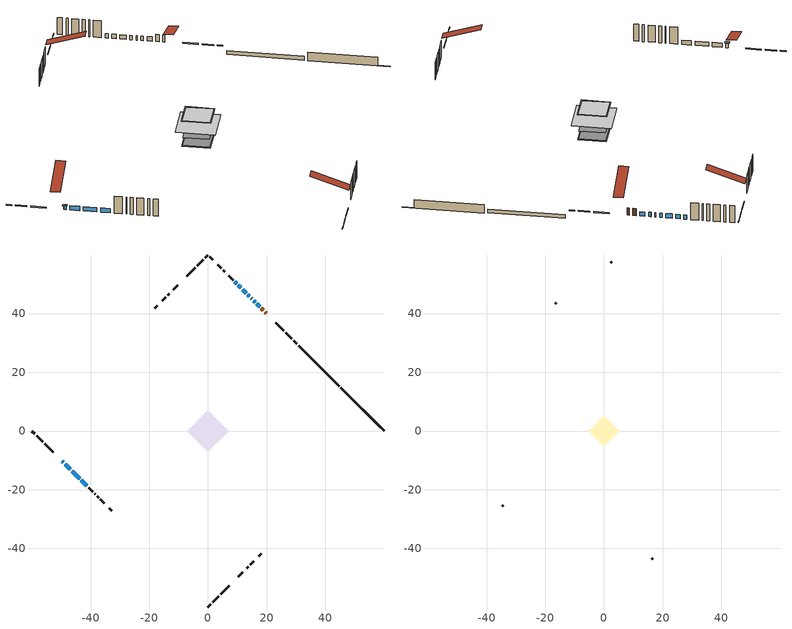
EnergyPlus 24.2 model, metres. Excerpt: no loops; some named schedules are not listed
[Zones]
conditioned space
 floor adiabatic (Floor3 construction): -4.72,0 0,4.72 4.72,0 0,-4.72 z1.38
 floor adiabatic (AdiabaticFloorConstruction): -7.15,0 0,7.15 7.15,0 0,-7.15 z3.82
 floor foundation (Slab1 construction): -5.04,0 0,5.04 5.04,0 0,-5.04 z-1.06
 floor foundation (Slab2 construction): -4.72,0 0,4.72 4.72,0 0,-4.72 z-0.91
 wall outside (RimJoist1 construction): 0,-59.93 0.99,-58.95 / -59.93,0 -58.95,-0.99 / 0,59.93 -0.99,58.95 / 30.17,29.76 29.18,30.75 z1.38:1.68
 wall outside (RimJoist2 construction): 1.64,-58.29 3.72,-56.22 / -58.29,-1.64 -56.22,-3.72 / -1.64,58.29 -3.72,56.22 / 28.53,31.41 26.45,33.48 z1.38:1.68
 wall outside (RimJoist3 construction): 4.37,-55.56 7.18,-52.75 / -55.56,-4.37 -52.75,-7.18 / -4.37,55.56 -7.18,52.75 / 25.8,34.14 22.99,36.95 z1.38:1.68
 wall outside (AdiabaticWallConstruction 1): 19.84,40.09 19.44,40.49 / 18.79,41.15 18.2,41.73 z1.38:3.41
 wall outside (AdiabaticWallConstruction): -49.6,-10.33 -49.24,-10.69 z1.38:2.45; -48.59,-11.35 -46.83,-13.11 / 17.55,42.39 16.66,43.27 / 16.01,43.93 15.58,44.36 / 14.92,45.01 14.7,45.23 / -46.17,-13.76 -43.74,-16.19 / 14.05,45.89 13.62,46.32 / 12.96,46.97 11.79,48.14 / -43.09,-16.85 -41.33,-18.61 / 11.14,48.8 10.38,49.55 / 9.73,50.21 9.19,50.75 z1.38:2.6
 wall outside (Wall1 construction): 10.33,-49.6 11.8,-48.13 / -40.67,-19.26 -39.2,-20.73 / -10.33,49.6 -11.8,48.13 / 8.53,51.4 7.07,52.87 z1.38:6.26
 wall outside (Wall2 construction): 12.46,-47.48 12.57,-47.37 / -38.55,-21.39 -38.44,-21.5 / -12.46,47.48 -12.57,47.37 / 6.41,53.53 6.3,53.63 z1.38:6.26
 wall outside (Wall3 construction): 13.22,-46.71 13.74,-46.2 / -37.78,-22.15 -37.26,-22.67 / -13.22,46.71 -13.74,46.2 / 5.64,54.29 5.13,54.81 z1.38:6.26
 wall outside (Wall4 construction): 14.4,-45.54 15.63,-44.31 / -36.61,-23.33 -35.38,-24.56 / -14.4,45.54 -15.63,44.31 / 4.47,55.46 3.24,56.7 z1.38:6.26
 wall outside (Wall6 construction): 17.29,-42.64 18.21,-41.73 / -33.71,-26.22 -32.79,-27.14 / -17.29,42.64 -18.21,41.73 / 1.57,58.36 0.66,59.28 z1.38:6.26
 wall foundation (FoundationWall1 construction): 45.28,14.66,-1.06 45.28,14.66,1.38 57.71,2.22,1.38 57.71,2.22,-0.96 59.93,0,-0.96 59.93,0,-1.06
 wall foundation (FoundationWall2 construction): 44.62,15.31 30.83,29.11 z-0.91:0.16
 window (WindowConstruction 6): -49.6,-10.33 -49.24,-10.69 z1.38:2.45
 window (WindowConstruction 7): -48.59,-11.35 -46.83,-13.11 z1.38:2.6
 window (WindowConstruction 8): 17.55,42.39 16.66,43.27 z1.38:2.6
 window (WindowConstruction 9): 16.01,43.93 15.58,44.36 z1.38:2.6
 window (WindowConstruction 10): 14.92,45.02 14.7,45.23 z1.38:2.6
 window (WindowConstruction): -46.17,-13.76 -43.75,-16.19 z1.38:2.6
 window (WindowConstruction 1): 14.05,45.89 13.62,46.32 z1.38:2.6
 window (WindowConstruction 2): 12.96,46.98 11.79,48.14 z1.38:2.6
 window (WindowConstruction 3): -43.09,-16.85 -41.33,-18.61 z1.38:2.6
 window (WindowConstruction 4): 11.14,48.8 10.38,49.55 z1.38:2.6
 window (WindowConstruction 5): 9.72,50.21 9.19,50.74 z1.38:2.6
 door (Door): 19.84,40.1 19.44,40.49 z1.38:3.41
 door (Door 1): 18.79,41.15 18.2,41.73 z1.38:3.41
 ceiling adiabatic (AdiabaticFloorConstruction): 0,-7.15 7.15,0 0,7.15 -7.15,0 z3.82
attic - vented
 floor to conditioned space (Floor1 construction Reversed): -4.88,0 0,4.88 4.88,0 0,-4.88 z6.26
 floor to conditioned space (Floor2 construction Reversed): -5.22,0 0,5.22 5.22,0 0,-5.22 z6.26
 wall outside (Wall5 construction): 16.29,-43.65 16.64,-43.3 / -34.72,-25.22 -34.37,-25.57 / -16.29,43.65 -16.64,43.3 / 2.58,57.35 2.23,57.7 z1.38:6.26
 roof outside (Roof1 construction): 9.68,-50.26,6.26 2.71,-43.3,9.54 0.88,-45.13,9.54 7.84,-52.09,6.26; -50.26,-9.68,6.26 -43.3,-2.71,9.54 -45.13,-0.88,9.54 -52.09,-7.84,6.26; -9.68,50.26,6.26 -2.71,43.3,9.54 -0.88,45.13,9.54 -7.84,52.09,6.26; 20.5,39.44,6.26 13.53,32.48,9.54 15.37,30.64,9.54 22.33,37.6,6.26
shading: -49.03,-10.9 -49.81,-10.12 -50.24,-10.55 -49.46,-11.33 z2.75
[Building]
Building 1: Terrain=Suburbs
[Site:Location]
Windsor AP_ON: Latitude {deg}=42.28; Longitude {deg}=-82.96; Time Zone {hr}=-5; Elevation {m}=190; Keep Site Location Information=Yes
[Site:GroundTemperature:Shallow]
6.34957, 4.46684, 4.31606, 5.20952, 8.79623, 12.3662, 15.4612, 17.4219, 17.5884, 15.9938, 12.9777, 9.51722
[Site:WaterMainsTemperature]
Calculation Method=Schedule; Temperature Schedule=mains temperature schedule
[Material] Roughness=Rough; Thermal Absorptance=0.9
Name | Thickness {m} | Conductivity {W/m-K} | Density {kg/m3} | Specific Heat {J/kg-K} | Solar Absorptance | Visible Absorptance
asphalt or fiberglass shingles | 0.00635 | 0.162714 | 1121.4 | 1465.45 | 0.4 | 0.4
ceiling loosefill ins | 0.0846667 | 0.0480833 | 16.02 | 1046.75 | 0.7 | 0.7
ceiling stud and cavity | 0.1397 | 0.11633 | 65.682 | 1177.47 | 0.7 | 0.7
ceiling stud and cavity 1 | 0.1397 | 0.0798965 | 65.682 | 1177.47 | 0.7 | 0.7
concrete 4.0 in. | 0.1016 | 1.803125 | 2242.8 | 837.4 | 0.7 | 0.7
concrete 8.0 in. | 0.2032 | 1.803125 | 2242.8 | 837.4 | 0.7 | 0.7
door material | 0.04445 | 0.327969 | 512.64 | 1214.23 | 0.7 | 0.7
exterior vertical ins | 0.0212574 | 0.029427 | 32.04 | 1214.23 | 0.7 | 0.7
exterior vertical ins 1 | 0.022592 | 0.029427 | 32.04 | 1214.23 | 0.7 | 0.7
floor covering | 0.0127 | 9.015625 | 54.468 | 1339.84 | 0.6 | 0.6
floor covering 1 | 0.0127 | 0.0433444 | 54.468 | 1339.84 | 0.6 | 0.6
floor rigid ins; wall rigid ins | 0.512978 | 0.029427 | 32.04 | 1214.23 | 0.7 | 0.7
floor stud and cavity | 0.0889 | 0.621767 | 50.32683 | 1063.81 | 0.7 | 0.7
floor stud and cavity 1 | 0.1397 | 1.75129 | 37.0049 | 1207.88 | 0.7 | 0.7
furniture material conditioned space 1 | 0.1524 | 0.115458 | 640.8 | 1214.23 | 0.6 | 0.6
gypsum board | 0.0127 | 0.160291 | 801 | 837.4 | 0.6 | 0.6
gypsum board 1 | 0.0127 | 0.160291 | 801 | 837.4 | 0.7 | 0.7
osb sheathing 0.5 in. | 0.0127 | 0.115458 | 512.64 | 1214.23 | 0.7 | 0.7
osb sheathing 0.75 in. | 0.01905 | 0.115458 | 512.64 | 1214.23 | 0.7 | 0.7
osb sheathing 2.0 in. | 0.0508 | 0.115458 | 512.64 | 1214.23 | 0.7 | 0.7
rim joist rigid ins | 0.051816 | 0.029427 | 32.04 | 1214.23 | 0.7 | 0.7
rim joist stud and cavity | 0.0508 | 0.286837 | 125.044 | 1163.47 | 0.6 | 0.6
rim joist stud and cavity 1 | 0.0508 | 0.0293316 | 125.044 | 1163.47 | 0.6 | 0.6
rim joist stud and cavity 2 | 0.0508 | 0.270689 | 125.044 | 1163.47 | 0.6 | 0.6
wall stud and cavity | 0.1397 | 0.0807104 | 139.0536 | 1170.24 | 0.7 | 0.7
wall stud and cavity 1 | 0.1397 | 0.112697 | 139.0536 | 1170.24 | 0.7 | 0.7
wall stud and cavity 2 | 0.1397 | 0.0817079 | 139.0536 | 1170.24 | 0.7 | 0.7
wall stud and cavity 3 | 0.1397 | 0.0918269 | 139.0536 | 1170.24 | 0.7 | 0.7
wall stud and cavity 4 | 0.0889 | 6.1454 | 50.32683 | 1063.81 | 0.6 | 0.6
wall stud and cavity 5 | 0.1397 | 0.084775 | 139.0536 | 1170.24 | 0.7 | 0.7
wall stud and cavity 6 | 0.0889 | 0.380278 | 52.3479 | 1209.89 | 0.7 | 0.7
wall stud and cavity 7 | 0.0889 | 0.391764 | 83.0341 | 1211.67 | 0.7 | 0.7
wood siding | 0.0254 | 0.102417 | 544.68 | 1172.36 | 0.4 | 0.4
wood siding 1 | 0.00254 | 0.102417 | 544.68 | 1172.36 | 0.4 | 0.4
wood siding 2; wood siding 3; wood siding 4 | 0.0254 | 0.102417 | 544.68 | 1172.36 | 0.7 | 0.7
[WindowMaterial:SimpleGlazingSystem]
Name | U-Factor {W/m2-K} | Solar Heat Gain Coefficient
WindowMaterial | 2.986628 | 0.56
WindowMaterial 1 | 2.992306 | 0.4
WindowMaterial 2 | 3.04965 | 0.5
WindowMaterial 3 | 2.99287 | 0.46
WindowMaterial 4 | 2.99401 | 0.45
WindowMaterial 5 | 2.99117 | 0.42
WindowMaterial 6 | 2.99003 | 0.1
WindowMaterial 7 | 3.05817 | 0.4
[Construction]
AdiabaticFloorConstruction: floor stud and cavity 1, floor rigid ins, osb sheathing 0.75 in., floor covering 1
AdiabaticWallConstruction: wood siding 3, wall rigid ins, wall stud and cavity 6, gypsum board
AdiabaticWallConstruction 1: wood siding 4, wall rigid ins, wall stud and cavity 6, gypsum board
Door; Door 1: door material
Floor1 construction Reversed: gypsum board, ceiling stud and cavity, ceiling loosefill ins
Floor2 construction Reversed: gypsum board, ceiling stud and cavity 1
Floor3 construction: floor stud and cavity, floor covering
FoundationWall1 construction; FoundationWall2 construction: concrete 8.0 in., gypsum board 1
furniture construction conditioned space 1: furniture material conditioned space 1
PartitionWallConstruction: gypsum board, wall stud and cavity 7, gypsum board
RimJoist1 construction: wood siding 2, rim joist rigid ins, osb sheathing 2.0 in., rim joist stud and cavity
RimJoist2 construction: wood siding 2, osb sheathing 2.0 in., rim joist stud and cavity 1
RimJoist3 construction: wood siding 2, rim joist rigid ins, osb sheathing 2.0 in., rim joist stud and cavity 2
Roof1 construction: asphalt or fiberglass shingles
Slab1 construction; Slab2 construction: concrete 4.0 in.
Wall1 construction: wood siding, osb sheathing 0.5 in., wall stud and cavity, gypsum board
Wall2 construction: wood siding, osb sheathing 0.5 in., wall stud and cavity 1, gypsum board
Wall3 construction: wood siding, osb sheathing 0.5 in., wall stud and cavity 2, gypsum board
Wall4 construction: wood siding, osb sheathing 0.5 in., wall stud and cavity 3, gypsum board
Wall5 construction: wood siding 1, wall stud and cavity 4
Wall6 construction: wood siding, osb sheathing 0.5 in., wall stud and cavity 5, gypsum board
WindowConstruction: WindowMaterial
WindowConstruction 1; WindowConstruction 9: WindowMaterial 1
WindowConstruction 10: WindowMaterial 7
WindowConstruction 2: WindowMaterial 2
WindowConstruction 3; WindowConstruction 7; WindowConstruction 8: WindowMaterial 3
WindowConstruction 4: WindowMaterial 4
WindowConstruction 5: WindowMaterial 5
WindowConstruction 6: WindowMaterial 6
[Zone] Multiplier=1; Part of Total Floor Area=Yes
Name | Volume {m3}
attic - vented | 54.4374
conditioned space | 445.3
[Space]
Name | Zone | Volume {m3}
attic - vented 1 | attic - vented | 54.4374
conditioned space 1 | conditioned space | 445.3
[ZoneInfiltration:EffectiveLeakageArea]
infil attic - vented 1: Zone or Space=attic - vented 1; Schedule=Always On Discrete; Effective Air Leakage Area {cm2}=4541.33; Stack Coefficient=0.00056734; Wind Coefficient=1.60932e-05
[ZoneMixing]
whole house fan mix: Zone or Space=attic - vented; Schedule=Always On Continuous; Design Flow Rate Calculation Method=Flow/Zone; Design Flow Rate {m3/s}=0; Source Zone or Space=conditioned space
[SurfaceProperty:ExposedFoundationPerimeter] Exposed Perimeter Calculation Method=TotalExposedPerimeter
Name | Total Exposed Perimeter {m}
Slab1 | 20.726
Slab2 | 19.507
[InternalMass] Zone or ZoneList=conditioned space; Space or SpaceList=conditioned space 1
Name | Construction | Surface Area {m2}
furniture mass conditioned space 1 | furniture construction conditioned space 1 | 96.8439
partition wall mass | PartitionWallConstruction | 197.52
[Lights]
interior lighting: Zone or ZoneList or Space or SpaceList=conditioned space 1; Schedule=interior lighting schedule; Design Level Calculation Method=LightingLevel; Lighting Level {W}=343.2; Return Air Fraction=0; Fraction Radiant=0.6; Fraction Visible=0.2; Fraction Replaceable=1
[People]
occupants: Zone or ZoneList or Space or SpaceList=conditioned space 1; Number of People Schedule=occupants schedule; Number of People Calculation Method=People; Number of People=3; Fraction Radiant=0.314171; Sensible Heat Fraction=0.56303; Activity Level Schedule=occupants activity schedule; Carbon Dioxide Generation Rate {m3/s-W}=0; Enable ASHRAE 55 Comfort Warnings=No; Mean Radiant Temperature Calculation Type=EnclosureAveraged
[ElectricEquipment] Zone or ZoneList or Space or SpaceList=conditioned space 1; Design Level Calculation Method=EquipmentLevel
Name | Schedule | Design Level {W} | Fraction Latent | Fraction Radiant | Fraction Lost
clothes dryer | clothes dryer schedule | 140.772 | 0.015 | 0.081 | 0.85
clothes washer | clothes washer schedule | 32.1985 | 0.03 | 0.162 | 0.7
cooking range | cooking range schedule | 215.147 | 0.08 | 0.432 | 0.2
dishwasher | dishwasher schedule | 66.8632 | 0.3 | 0.18 | 0.4
fridge | fridge schedule | 72.9452 | 0 | 0.6 | 0
mech vent bath fan 0 | mech vent bath fan 0 schedule | 25.1 | 0 | 0 | 1
mech vent bath fan 1 | mech vent bath fan 1 schedule | 25.1 | 0 | 0 | 1
mech vent house fan | mech vent house fan schedule | 0 | 0 | 0 | 1
mech vent house fan cfis | mech vent house fan cfis schedule | 0 | 0 | 0 | 0
misc plug loads | misc plug loads schedule | 494.7 | 0.045 | 0.513 | 0.1
whole house fan | Always On Discrete | 0 | 0 | 0 | 1
[OtherEquipment] Zone or ZoneList or Space or SpaceList=conditioned space 1; Design Level Calculation Method=EquipmentLevel
Name | Fuel Type | Schedule | Design Level {W} | Fraction Latent | Fraction Radiant | Fraction Lost
clothes dryer 1 | Electricity | clothes dryer schedule | 0 | 0.015 | 0.081 | 0.85
cooking range 1 | Electricity | cooking range schedule | 0 | 0.08 | 0.432 | 0.2
general water use latent | None | general water use schedule | 62.594 | 1 | 0 | 0
general water use sensible | None | general water use schedule | -61.6891 | 0 | 0.6 | 0
mech vent house fan latent load | None | Always On Discrete | 0 | 1 | 0 | 0
mech vent house fan sensible load | None | Always On Discrete | 0 | 0 | 0 | 0
water heater energy adjustment1 | NaturalGas | Always On Discrete | 0.01 | 0 | 0 | 1
[ZoneInfiltration:DesignFlowRate] Zone or ZoneList or Space or SpaceList=conditioned space 1; Schedule=Always On Discrete; Design Flow Rate Calculation Method=Flow/Zone; Design Flow Rate {m3/s}=0
infil flow; natural vent flow; whole house fan flow
[Foundation:Kiva] Initial Indoor Air Temperature {C}=18; Wall Depth Below Slab {m}=0.2032; Custom Block X Position 1 {m}=0.2159; Custom Block Z Position 1 {m}=0
Name | Wall Height Above Grade {m} | Custom Block Material Name 1 | Custom Block Depth 1 {m}
Foundation Kiva 1 | 1.379982 | exterior vertical ins | 2.43998
Foundation Kiva 2 | 0.15999 | exterior vertical ins 1 | 1.07
[Foundation:Kiva:Settings]
Soil Conductivity {W/m-K}=0.849921; Soil Density {kg/m3}=1842.3; Soil Specific Heat {J/kg-K}=418.7; Ground Solar Absorptivity=0.9; Ground Thermal Absorptivity=0.9; Ground Surface Roughness {m}=0.03; Far-Field Width {m}=40; Deep-Ground Boundary Condition=ZeroFlux; Deep-Ground Depth {m}=40; Minimum Cell Dimension {m}=0.2; Maximum Cell Growth Coefficient=3; Simulation Timestep=Timestep
[Exterior:Lights]
exterior lighting: Schedule=exterior lighting schedule; Design Level {W}=75.6
[Schedule:Constant]
Name | Hourly Value
Always On Continuous; mech vent house fan schedule; mech vent house fan cfis schedule; Always On Discrete | 1
occupants activity schedule | 117.228
fridge schedule | 0
[Schedule:Week:Daily]
interior lighting schedule Week Rule - Jan1-Jan27: interior lighting schedule day, interior lighting schedule day, interior lighting schedule day, interior lighting schedule day, interior lighting schedule day, interior lighting schedule day, interior lighting schedule day, interior lighting schedule default day, interior lighting schedule default day, interior lighting schedule default day, interior lighting schedule default day, interior lighting schedule default day
interior lighting schedule Week Rule - Jan28-Feb3: interior lighting schedule day, interior lighting schedule day, interior lighting schedule day, interior lighting schedule day, interior lighting schedule day 1, interior lighting schedule day 1, interior lighting schedule day 1, interior lighting schedule default day, interior lighting schedule default day, interior lighting schedule default day, interior lighting schedule default day, interior lighting schedule default day
interior lighting schedule Week Rule - Feb4-Feb24: interior lighting schedule day 1, interior lighting schedule day 1, interior lighting schedule day 1, interior lighting schedule day 1, interior lighting schedule day 1, interior lighting schedule day 1, interior lighting schedule day 1, interior lighting schedule default day, interior lighting schedule default day, interior lighting schedule default day, interior lighting schedule default day, interior lighting schedule default day
interior lighting schedule Week Rule - Feb25-Mar3: interior lighting schedule day 1, interior lighting schedule day 1, interior lighting schedule day 1, interior lighting schedule day 1, interior lighting schedule day 2, interior lighting schedule day 2, interior lighting schedule day 2, interior lighting schedule default day, interior lighting schedule default day, interior lighting schedule default day, interior lighting schedule default day, interior lighting schedule default day
interior lighting schedule Week Rule - Mar4-Mar31: interior lighting schedule day 2, interior lighting schedule day 2, interior lighting schedule day 2, interior lighting schedule day 2, interior lighting schedule day 2, interior lighting schedule day 2, interior lighting schedule day 2, interior lighting schedule default day, interior lighting schedule default day, interior lighting schedule default day, interior lighting schedule default day, interior lighting schedule default day
interior lighting schedule Week Rule - Apr1-Apr28: interior lighting schedule day 3, interior lighting schedule day 3, interior lighting schedule day 3, interior lighting schedule day 3, interior lighting schedule day 3, interior lighting schedule day 3, interior lighting schedule day 3, interior lighting schedule default day, interior lighting schedule default day, interior lighting schedule default day, interior lighting schedule default day, interior lighting schedule default day
interior lighting schedule Week Rule - Apr29-May5: interior lighting schedule day 3, interior lighting schedule day 3, interior lighting schedule day 4, interior lighting schedule day 4, interior lighting schedule day 4, interior lighting schedule day 4, interior lighting schedule day 4, interior lighting schedule default day, interior lighting schedule default day, interior lighting schedule default day, interior lighting schedule default day, interior lighting schedule default day
interior lighting schedule Week Rule - May6-May26: interior lighting schedule day 4, interior lighting schedule day 4, interior lighting schedule day 4, interior lighting schedule day 4, interior lighting schedule day 4, interior lighting schedule day 4, interior lighting schedule day 4, interior lighting schedule default day, interior lighting schedule default day, interior lighting schedule default day, interior lighting schedule default day, interior lighting schedule default day
interior lighting schedule Week Rule - May27-Jun2: interior lighting schedule day 4, interior lighting schedule day 4, interior lighting schedule day 4, interior lighting schedule day 4, interior lighting schedule day 4, interior lighting schedule day 5, interior lighting schedule day 5, interior lighting schedule default day, interior lighting schedule default day, interior lighting schedule default day, interior lighting schedule default day, interior lighting schedule default day
interior lighting schedule Week Rule - Jun3-Jun30: interior lighting schedule day 5, interior lighting schedule day 5, interior lighting schedule day 5, interior lighting schedule day 5, interior lighting schedule day 5, interior lighting schedule day 5, interior lighting schedule day 5, interior lighting schedule default day, interior lighting schedule default day, interior lighting schedule default day, interior lighting schedule default day, interior lighting schedule default day
interior lighting schedule Week Rule - Jul1-Jul28: interior lighting schedule day 6, interior lighting schedule day 6, interior lighting schedule day 6, interior lighting schedule day 6, interior lighting schedule day 6, interior lighting schedule day 6, interior lighting schedule day 6, interior lighting schedule default day, interior lighting schedule default day, interior lighting schedule default day, interior lighting schedule default day, interior lighting schedule default day
interior lighting schedule Week Rule - Jul29-Aug4: interior lighting schedule day 6, interior lighting schedule day 6, interior lighting schedule day 6, interior lighting schedule day 7, interior lighting schedule day 7, interior lighting schedule day 7, interior lighting schedule day 7, interior lighting schedule default day, interior lighting schedule default day, interior lighting schedule default day, interior lighting schedule default day, interior lighting schedule default day
interior lighting schedule Week Rule - Aug5-Aug25: interior lighting schedule day 7, interior lighting schedule day 7, interior lighting schedule day 7, interior lighting schedule day 7, interior lighting schedule day 7, interior lighting schedule day 7, interior lighting schedule day 7, interior lighting schedule default day, interior lighting schedule default day, interior lighting schedule default day, interior lighting schedule default day, interior lighting schedule default day
interior lighting schedule Week Rule - Aug26-Sep1: interior lighting schedule day 7, interior lighting schedule day 7, interior lighting schedule day 7, interior lighting schedule day 7, interior lighting schedule day 7, interior lighting schedule day 7, interior lighting schedule day 8, interior lighting schedule default day, interior lighting schedule default day, interior lighting schedule default day, interior lighting schedule default day, interior lighting schedule default day
interior lighting schedule Week Rule - Sep2-Sep29: interior lighting schedule day 8, interior lighting schedule day 8, interior lighting schedule day 8, interior lighting schedule day 8, interior lighting schedule day 8, interior lighting schedule day 8, interior lighting schedule day 8, interior lighting schedule default day, interior lighting schedule default day, interior lighting schedule default day, interior lighting schedule default day, interior lighting schedule default day
interior lighting schedule Week Rule - Sep30-Oct6: interior lighting schedule day 8, interior lighting schedule day 9, interior lighting schedule day 9, interior lighting schedule day 9, interior lighting schedule day 9, interior lighting schedule day 9, interior lighting schedule day 9, interior lighting schedule default day, interior lighting schedule default day, interior lighting schedule default day, interior lighting schedule default day, interior lighting schedule default day
interior lighting schedule Week Rule - Oct7-Oct27: interior lighting schedule day 9, interior lighting schedule day 9, interior lighting schedule day 9, interior lighting schedule day 9, interior lighting schedule day 9, interior lighting schedule day 9, interior lighting schedule day 9, interior lighting schedule default day, interior lighting schedule default day, interior lighting schedule default day, interior lighting schedule default day, interior lighting schedule default day
interior lighting schedule Week Rule - Oct28-Nov3: interior lighting schedule day 9, interior lighting schedule day 9, interior lighting schedule day 9, interior lighting schedule day 9, interior lighting schedule day 10, interior lighting schedule day 10, interior lighting schedule day 10, interior lighting schedule default day, interior lighting schedule default day, interior lighting schedule default day, interior lighting schedule default day, interior lighting schedule default day
interior lighting schedule Week Rule - Nov4-Nov24: interior lighting schedule day 10, interior lighting schedule day 10, interior lighting schedule day 10, interior lighting schedule day 10, interior lighting schedule day 10, interior lighting schedule day 10, interior lighting schedule day 10, interior lighting schedule default day, interior lighting schedule default day, interior lighting schedule default day, interior lighting schedule default day, interior lighting schedule default day
interior lighting schedule Week Rule - Nov25-Dec1: interior lighting schedule day 10, interior lighting schedule day 10, interior lighting schedule day 10, interior lighting schedule day 10, interior lighting schedule day 10, interior lighting schedule day 10, interior lighting schedule day 11, interior lighting schedule default day, interior lighting schedule default day, interior lighting schedule default day, interior lighting schedule default day, interior lighting schedule default day
interior lighting schedule Week Rule - Dec2-Dec31: interior lighting schedule day 11, interior lighting schedule day 11, interior lighting schedule day 11, interior lighting schedule day 11, interior lighting schedule day 11, interior lighting schedule day 11, interior lighting schedule day 11, interior lighting schedule default day, interior lighting schedule default day, interior lighting schedule default day, interior lighting schedule default day, interior lighting schedule default day
occupants schedule Week Rule - Jan1-Dec31: occupants schedule day, occupants schedule day, occupants schedule day, occupants schedule day, occupants schedule day, occupants schedule day, occupants schedule day, occupants schedule default day, occupants schedule default day, occupants schedule default day, occupants schedule default day, occupants schedule default day
clothes dryer schedule Week Rule - Jan1-Dec31: clothes dryer schedule day, clothes dryer schedule day, clothes dryer schedule day, clothes dryer schedule day, clothes dryer schedule day, clothes dryer schedule day, clothes dryer schedule day, clothes dryer schedule default day, clothes dryer schedule default day, clothes dryer schedule default day, clothes dryer schedule default day, clothes dryer schedule default day
clothes washer schedule Week Rule - Jan1-Dec31: clothes washer schedule day, clothes washer schedule day, clothes washer schedule day, clothes washer schedule day, clothes washer schedule day, clothes washer schedule day, clothes washer schedule day, clothes washer schedule default day, clothes washer schedule default day, clothes washer schedule default day, clothes washer schedule default day, clothes washer schedule default day
cooking range schedule Week Rule - Jan1-Dec31: cooking range schedule day, cooking range schedule day, cooking range schedule day, cooking range schedule day, cooking range schedule day, cooking range schedule day, cooking range schedule day, cooking range schedule default day, cooking range schedule default day, cooking range schedule default day, cooking range schedule default day, cooking range schedule default day
dishwasher schedule Week Rule - Jan1-Dec31: dishwasher schedule day, dishwasher schedule day, dishwasher schedule day, dishwasher schedule day, dishwasher schedule day, dishwasher schedule day, dishwasher schedule day, dishwasher schedule default day, dishwasher schedule default day, dishwasher schedule default day, dishwasher schedule default day, dishwasher schedule default day
mech vent bath fan 0 schedule Week Rule - Jan1-Dec31: mech vent bath fan 0 schedule day, mech vent bath fan 0 schedule day, mech vent bath fan 0 schedule day, mech vent bath fan 0 schedule day, mech vent bath fan 0 schedule day, mech vent bath fan 0 schedule day, mech vent bath fan 0 schedule day, mech vent bath fan 0 schedule default day, mech vent bath fan 0 schedule default day, mech vent bath fan 0 schedule default day, mech vent bath fan 0 schedule default day, mech vent bath fan 0 schedule default day
mech vent bath fan 1 schedule Week Rule - Jan1-Dec31: mech vent bath fan 1 schedule day, mech vent bath fan 1 schedule day, mech vent bath fan 1 schedule day, mech vent bath fan 1 schedule day, mech vent bath fan 1 schedule day, mech vent bath fan 1 schedule day, mech vent bath fan 1 schedule day, mech vent bath fan 1 schedule default day, mech vent bath fan 1 schedule default day, mech vent bath fan 1 schedule default day, mech vent bath fan 1 schedule default day, mech vent bath fan 1 schedule default day
misc plug loads schedule Week Rule - Jan1-Dec31: misc plug loads schedule day, misc plug loads schedule day, misc plug loads schedule day, misc plug loads schedule day, misc plug loads schedule day, misc plug loads schedule day, misc plug loads schedule day, misc plug loads schedule default day, misc plug loads schedule default day, misc plug loads schedule default day, misc plug loads schedule default day, misc plug loads schedule default day
general water use schedule Week Rule - Jan1-Dec31: general water use schedule day, general water use schedule day, general water use schedule day, general water use schedule day, general water use schedule day, general water use schedule day, general water use schedule day, general water use schedule default day, general water use schedule default day, general water use schedule default day, general water use schedule default day, general water use schedule default day
exterior lighting schedule Week Rule - Jan1-Jan27: exterior lighting schedule day, exterior lighting schedule day, exterior lighting schedule day, exterior lighting schedule day, exterior lighting schedule day, exterior lighting schedule day, exterior lighting schedule day, exterior lighting schedule default day, exterior lighting schedule default day, exterior lighting schedule default day, exterior lighting schedule default day, exterior lighting schedule default day
exterior lighting schedule Week Rule - Jan28-Feb3: exterior lighting schedule day, exterior lighting schedule day, exterior lighting schedule day, exterior lighting schedule day, exterior lighting schedule day 1, exterior lighting schedule day 1, exterior lighting schedule day 1, exterior lighting schedule default day, exterior lighting schedule default day, exterior lighting schedule default day, exterior lighting schedule default day, exterior lighting schedule default day
exterior lighting schedule Week Rule - Feb4-Feb24: exterior lighting schedule day 1, exterior lighting schedule day 1, exterior lighting schedule day 1, exterior lighting schedule day 1, exterior lighting schedule day 1, exterior lighting schedule day 1, exterior lighting schedule day 1, exterior lighting schedule default day, exterior lighting schedule default day, exterior lighting schedule default day, exterior lighting schedule default day, exterior lighting schedule default day
exterior lighting schedule Week Rule - Feb25-Mar3: exterior lighting schedule day 1, exterior lighting schedule day 1, exterior lighting schedule day 1, exterior lighting schedule day 1, exterior lighting schedule day 2, exterior lighting schedule day 2, exterior lighting schedule day 2, exterior lighting schedule default day, exterior lighting schedule default day, exterior lighting schedule default day, exterior lighting schedule default day, exterior lighting schedule default day
exterior lighting schedule Week Rule - Mar4-Mar31: exterior lighting schedule day 2, exterior lighting schedule day 2, exterior lighting schedule day 2, exterior lighting schedule day 2, exterior lighting schedule day 2, exterior lighting schedule day 2, exterior lighting schedule day 2, exterior lighting schedule default day, exterior lighting schedule default day, exterior lighting schedule default day, exterior lighting schedule default day, exterior lighting schedule default day
exterior lighting schedule Week Rule - Apr1-Apr28: exterior lighting schedule day 3, exterior lighting schedule day 3, exterior lighting schedule day 3, exterior lighting schedule day 3, exterior lighting schedule day 3, exterior lighting schedule day 3, exterior lighting schedule day 3, exterior lighting schedule default day, exterior lighting schedule default day, exterior lighting schedule default day, exterior lighting schedule default day, exterior lighting schedule default day
exterior lighting schedule Week Rule - Apr29-May5: exterior lighting schedule day 3, exterior lighting schedule day 3, exterior lighting schedule day 4, exterior lighting schedule day 4, exterior lighting schedule day 4, exterior lighting schedule day 4, exterior lighting schedule day 4, exterior lighting schedule default day, exterior lighting schedule default day, exterior lighting schedule default day, exterior lighting schedule default day, exterior lighting schedule default day
exterior lighting schedule Week Rule - May6-May26: exterior lighting schedule day 4, exterior lighting schedule day 4, exterior lighting schedule day 4, exterior lighting schedule day 4, exterior lighting schedule day 4, exterior lighting schedule day 4, exterior lighting schedule day 4, exterior lighting schedule default day, exterior lighting schedule default day, exterior lighting schedule default day, exterior lighting schedule default day, exterior lighting schedule default day
exterior lighting schedule Week Rule - May27-Jun2: exterior lighting schedule day 4, exterior lighting schedule day 4, exterior lighting schedule day 4, exterior lighting schedule day 4, exterior lighting schedule day 4, exterior lighting schedule day 5, exterior lighting schedule day 5, exterior lighting schedule default day, exterior lighting schedule default day, exterior lighting schedule default day, exterior lighting schedule default day, exterior lighting schedule default day
exterior lighting schedule Week Rule - Jun3-Jun30: exterior lighting schedule day 5, exterior lighting schedule day 5, exterior lighting schedule day 5, exterior lighting schedule day 5, exterior lighting schedule day 5, exterior lighting schedule day 5, exterior lighting schedule day 5, exterior lighting schedule default day, exterior lighting schedule default day, exterior lighting schedule default day, exterior lighting schedule default day, exterior lighting schedule default day
exterior lighting schedule Week Rule - Jul1-Jul28: exterior lighting schedule day 6, exterior lighting schedule day 6, exterior lighting schedule day 6, exterior lighting schedule day 6, exterior lighting schedule day 6, exterior lighting schedule day 6, exterior lighting schedule day 6, exterior lighting schedule default day, exterior lighting schedule default day, exterior lighting schedule default day, exterior lighting schedule default day, exterior lighting schedule default day
exterior lighting schedule Week Rule - Jul29-Aug4: exterior lighting schedule day 6, exterior lighting schedule day 6, exterior lighting schedule day 6, exterior lighting schedule day 7, exterior lighting schedule day 7, exterior lighting schedule day 7, exterior lighting schedule day 7, exterior lighting schedule default day, exterior lighting schedule default day, exterior lighting schedule default day, exterior lighting schedule default day, exterior lighting schedule default day
exterior lighting schedule Week Rule - Aug5-Aug25: exterior lighting schedule day 7, exterior lighting schedule day 7, exterior lighting schedule day 7, exterior lighting schedule day 7, exterior lighting schedule day 7, exterior lighting schedule day 7, exterior lighting schedule day 7, exterior lighting schedule default day, exterior lighting schedule default day, exterior lighting schedule default day, exterior lighting schedule default day, exterior lighting schedule default day
[Schedule:Year]
interior lighting schedule: interior lighting schedule Week Rule - Jan1-Jan27, 1, 1, 1, 27, interior lighting schedule Week Rule - Jan28-Feb3, 1, 28, 2, 3, interior lighting schedule Week Rule - Feb4-Feb24, 2, 4, 2, 24, interior lighting schedule Week Rule - Feb25-Mar3, 2, 25, 3, 3, interior lighting schedule Week Rule - Mar4-Mar31, 3, 4, 3, 31, interior lighting schedule Week Rule - Apr1-Apr28, 4, 1, 4, 28, interior lighting schedule Week Rule - Apr29-May5, 4, 29, 5, 5, interior lighting schedule Week Rule - May6-May26, 5, 6, 5, 26, interior lighting schedule Week Rule - May27-Jun2, 5, 27, 6, 2, interior lighting schedule Week Rule - Jun3-Jun30, 6, 3, 6, 30, interior lighting schedule Week Rule - Jul1-Jul28, 7, 1, 7, 28, interior lighting schedule Week Rule - Jul29-Aug4, 7, 29, 8, 4, interior lighting schedule Week Rule - Aug5-Aug25, 8, 5, 8, 25, interior lighting schedule Week Rule - Aug26-Sep1, 8, 26, 9, 1, interior lighting schedule Week Rule - Sep2-Sep29, 9, 2, 9, 29, interior lighting schedule Week Rule - Sep30-Oct6, 9, 30, 10, 6, interior lighting schedule Week Rule - Oct7-Oct27, 10, 7, 10, 27, interior lighting schedule Week Rule - Oct28-Nov3, 10, 28, 11, 3, interior lighting schedule Week Rule - Nov4-Nov24, 11, 4, 11, 24, interior lighting schedule Week Rule - Nov25-Dec1, 11, 25, 12, 1, interior lighting schedule Week Rule - Dec2-Dec31, 12, 2, 12, 31
occupants schedule: occupants schedule Week Rule - Jan1-Dec31, 1, 1, 12, 31
clothes dryer schedule: clothes dryer schedule Week Rule - Jan1-Dec31, 1, 1, 12, 31
clothes washer schedule: clothes washer schedule Week Rule - Jan1-Dec31, 1, 1, 12, 31
cooking range schedule: cooking range schedule Week Rule - Jan1-Dec31, 1, 1, 12, 31
dishwasher schedule: dishwasher schedule Week Rule - Jan1-Dec31, 1, 1, 12, 31
mech vent bath fan 0 schedule: mech vent bath fan 0 schedule Week Rule - Jan1-Dec31, 1, 1, 12, 31
mech vent bath fan 1 schedule: mech vent bath fan 1 schedule Week Rule - Jan1-Dec31, 1, 1, 12, 31
misc plug loads schedule: misc plug loads schedule Week Rule - Jan1-Dec31, 1, 1, 12, 31
general water use schedule: general water use schedule Week Rule - Jan1-Dec31, 1, 1, 12, 31
exterior lighting schedule: exterior lighting schedule Week Rule - Jan1-Jan27, 1, 1, 1, 27, exterior lighting schedule Week Rule - Jan28-Feb3, 1, 28, 2, 3, exterior lighting schedule Week Rule - Feb4-Feb24, 2, 4, 2, 24, exterior lighting schedule Week Rule - Feb25-Mar3, 2, 25, 3, 3, exterior lighting schedule Week Rule - Mar4-Mar31, 3, 4, 3, 31, exterior lighting schedule Week Rule - Apr1-Apr28, 4, 1, 4, 28, exterior lighting schedule Week Rule - Apr29-May5, 4, 29, 5, 5, exterior lighting schedule Week Rule - May6-May26, 5, 6, 5, 26, exterior lighting schedule Week Rule - May27-Jun2, 5, 27, 6, 2, exterior lighting schedule Week Rule - Jun3-Jun30, 6, 3, 6, 30, exterior lighting schedule Week Rule - Jul1-Jul28, 7, 1, 7, 28, exterior lighting schedule Week Rule - Jul29-Aug4, 7, 29, 8, 4, exterior lighting schedule Week Rule - Aug5-Aug25, 8, 5, 8, 25, exterior lighting schedule Week Rule - Aug26-Sep1, 8, 26, 9, 1, exterior lighting schedule Week Rule - Sep2-Sep29, 9, 2, 9, 29, exterior lighting schedule Week Rule - Sep30-Oct6, 9, 30, 10, 6, exterior lighting schedule Week Rule - Oct7-Oct27, 10, 7, 10, 27, exterior lighting schedule Week Rule - Oct28-Nov3, 10, 28, 11, 3, exterior lighting schedule Week Rule - Nov4-Nov24, 11, 4, 11, 24, exterior lighting schedule Week Rule - Nov25-Dec1, 11, 25, 12, 1, exterior lighting schedule Week Rule - Dec2-Dec31, 12, 2, 12, 31
[Schedule:Compact]
mains temperature schedule: Through: 01/01, For: AllDays, Until: 24:00, 9.71556, Through: 01/02, For: AllDays, Until: 24:00, 9.65056, Through: 01/03, For: AllDays, Until: 24:00, 9.58667, Through: 01/04, For: AllDays, Until: 24:00, 9.52389, Through: 01/05, For: AllDays, Until: 24:00, 9.46278, Through: 01/06, For: AllDays, Until: 24:00, 9.40278, Through: 01/07, For: AllDays, Until: 24:00, 9.34444, Through: 01/08, For: AllDays, Until: 24:00, 9.28778, Through: 01/09, For: AllDays, Until: 24:00, 9.23222, Through: 01/10, For: AllDays, Until: 24:00, 9.17778, Through: 01/11, For: AllDays, Until: 24:00, 9.125, Through: 01/12, For: AllDays, Until: 24:00, 9.07389, Through: 01/13, For: AllDays, Until: 24:00, 9.02444, Through: 01/14, For: AllDays, Until: 24:00, 8.97611, Through: 01/15, For: AllDays, Until: 24:00, 8.92944, Through: 01/16, For: AllDays, Until: 24:00, 8.88444, Through: 01/17, For: AllDays, Until: 24:00, 8.84056, Through: 01/18, For: AllDays, Until: 24:00, 8.79889, Through: 01/19, For: AllDays, Until: 24:00, 8.75833, Through: 01/20, For: AllDays, Until: 24:00, 8.71944, Through: 01/21, For: AllDays, Until: 24:00, 8.68222, Through: 01/22, For: AllDays, Until: 24:00, 8.64667, Through: 01/23, For: AllDays, Until: 24:00, 8.61222, Through: 01/24, For: AllDays, Until: 24:00, 8.58, Through: 01/25, For: AllDays, Until: 24:00, 8.54944, Through: 01/26, For: AllDays, Until: 24:00, 8.52, Through: 01/27, For: AllDays, Until: 24:00, 8.49278, Through: 01/28, For: AllDays, Until: 24:00, 8.46722, Through: 01/29, For: AllDays, Until: 24:00, 8.44278, Through: 01/30, For: AllDays, Until: 24:00, 8.42056, Through: 01/31, For: AllDays, Until: 24:00, 8.39944, Through: 02/01, For: AllDays, Until: 24:00, 8.38056, Through: 02/02, For: AllDays, Until: 24:00, 8.36333, Through: 02/03, For: AllDays, Until: 24:00, 8.34778, Through: 02/04, For: AllDays, Until: 24:00, 8.33389, Through: 02/05, For: AllDays, Until: 24:00, 8.32167, Through: 02/06, For: AllDays, Until: 24:00, 8.31111, Through: 02/07, For: AllDays, Until: 24:00, 8.30222, Through: 02/08, For: AllDays, Until: 24:00, 8.295, Through: 02/09, For: AllDays, Until: 24:00, 8.29, Through: 02/10, For: AllDays, Until: 24:00, 8.28611, Through: 02/11, For: AllDays, Until: 24:00, 8.28444, Through: 02/12, For: AllDays, Until: 24:00, 8.28444, Through: 02/13, For: AllDays, Until: 24:00, 8.28611, Through: 02/14, For: AllDays, Until: 24:00, 8.28889, Through: 02/15, For: AllDays, Until: 24:00, 8.29444, Through: 02/16, For: AllDays, Until: 24:00, 8.30111, Through: 02/17, For: AllDays, Until: 24:00, 8.30944, Through: 02/18, For: AllDays, Until: 24:00, 8.31944, Through: 02/19, For: AllDays, Until: 24:00, 8.33167, Through: 02/20, For: AllDays, Until: 24:00, 8.345, Through: 02/21, For: AllDays, Until: 24:00, 8.36056, Through: 02/22, For: AllDays, Until: 24:00, 8.37778, Through: 02/23, For: AllDays, Until: 24:00, 8.39611, Through: 02/24, For: AllDays, Until: 24:00, 8.41667, Through: 02/25, For: AllDays, Until: 24:00, 8.43889, Through: 02/26, For: AllDays, Until: 24:00, 8.46278, Through: 02/27, For: AllDays, Until: 24:00, 8.48833, Through: 02/28, For: AllDays, Until: 24:00, 8.51556, Through: 03/01, For: AllDays, Until: 24:00, 8.54444, Through: 03/02, For: AllDays, Until: 24:00, 8.575, Through: 03/03, For: AllDays, Until: 24:00, 8.60667, Through: 03/04, For: AllDays, Until: 24:00, 8.64056, Through: 03/05, For: AllDays, Until: 24:00, 8.67611, Through: 03/06, For: AllDays, Until: 24:00, 8.71278, Through: 03/07, For: AllDays, Until: 24:00, 8.75167, Through: 03/08, For: AllDays, Until: 24:00, 8.79167, Through: 03/09, For: AllDays, Until: 24:00, 8.83333, Through: 03/10, For: AllDays, Until: 24:00, 8.87667, Through: 03/11, For: AllDays, Until: 24:00, 8.92167, Through: 03/12, For: AllDays, Until: 24:00, 8.96833, Through: 03/13, For: AllDays, Until: 24:00, 9.01611, Through: 03/14, For: AllDays, Until: 24:00, 9.06556, Through: 03/15, For: AllDays, Until: 24:00, 9.11667, Through: 03/16, For: AllDays, Until: 24:00, 9.16889, Through: 03/17, For: AllDays, Until: 24:00, 9.22278, Through: 03/18, For: AllDays, Until: 24:00, 9.27833, Through: 03/19, For: AllDays, Until: 24:00, 9.335, Through: 03/20, For: AllDays, Until: 24:00, 9.39333, Through: 03/21, For: AllDays, Until: 24:00, 9.45278, Through: 03/22, For: AllDays, Until: 24:00, 9.51389, Through: 03/23, For: AllDays, Until: 24:00, 9.57611, Through: 03/24, For: AllDays, Until: 24:00, 9.64, Through: 03/25, For: AllDays, Until: 24:00, 9.705, Through: 03/26, For: AllDays, Until: 24:00, 9.77111, Through: 03/27, For: AllDays, Until: 24:00, 9.83889, Through: 03/28, For: AllDays, Until: 24:00, 9.90778, Through: 03/29, For: AllDays, Until: 24:00, 9.97778, Through: 03/30, For: AllDays, Until: 24:00, 10.0489, Through: 03/31, For: AllDays, Until: 24:00, 10.1217, Through: 04/01, For: AllDays, Until: 24:00, 10.1956, Through: 04/02, For: AllDays, Until: 24:00, 10.2706, Through: 04/03, For: AllDays, Until: 24:00, 10.3461, Through: 04/04, For: AllDays, Until: 24:00, 10.4233, Through: 04/05, For: AllDays, Until: 24:00, 10.5017, Through: 04/06, For: AllDays, Until: 24:00, 10.5811, Through: 04/07, For: AllDays, Until: 24:00, 10.6617, Through: 04/08, For: AllDays, Until: 24:00, 10.7428, Through: 04/09, For: AllDays, Until: 24:00, 10.825, Through: 04/10, For: AllDays, Until: 24:00, 10.9089, Through: 04/11, For: AllDays, Until: 24:00, 10.9928, Through: 04/12, For: AllDays, Until: 24:00, 11.0783, Through: 04/13, For: AllDays, Until: 24:00, 11.1644, Through: 04/14, For: AllDays, Until: 24:00, 11.2517, Through: 04/15, For: AllDays, Until: 24:00, 11.3394, Through: 04/16, For: AllDays, Until: 24:00, 11.4278, Through: 04/17, For: AllDays, Until: 24:00, 11.5178, Through: 04/18, For: AllDays, Until: 24:00, 11.6078, Through: 04/19, For: AllDays, Until: 24:00, 11.6989, Through: 04/20, For: AllDays, Until: 24:00, 11.7906, Through: 04/21, For: AllDays, Until: 24:00, 11.8828, Through: 04/22, For: AllDays, Until: 24:00, 11.9761, Through: 04/23, For: AllDays, Until: 24:00, 12.07, Through: 04/24, For: AllDays, Until: 24:00, 12.1639, Through: 04/25, For: AllDays, Until: 24:00, 12.2589, Through: 04/26, For: AllDays, Until: 24:00, 12.3544, Through: 04/27, For: AllDays, Until: 24:00, 12.4506, Through: 04/28, For: AllDays, Until: 24:00, 12.5472, Through: 04/29, For: AllDays, Until: 24:00, 12.6439, Through: 04/30, For: AllDays, Until: 24:00, 12.7411, Through: 05/01, For: AllDays, Until: 24:00, 12.8389, Through: 05/02, For: AllDays, Until: 24:00, 12.9372, Through: 05/03, For: AllDays, Until: 24:00, 13.0356, Through: 05/04, For: AllDays, Until: 24:00, 13.1344, Through: 05/05, For: AllDays, Until: 24:00, 13.2339, Through: 05/06, For: AllDays, Until: 24:00, 13.3333, Through: 05/07, For: AllDays, Until: 24:00, 13.4328, Through: 05/08, For: AllDays, Until: 24:00, 13.5328, Through: 05/09, For: AllDays, Until: 24:00, 13.6328, Through: 05/10, For: AllDays, Until: 24:00, 13.7328, Through: 05/11, For: AllDays, Until: 24:00, 13.8328, Through: 05/12, For: AllDays, Until: 24:00, 13.9333, Through: 05/13, For: AllDays, Until: 24:00, 14.0339, Through: 05/14, For: AllDays, Until: 24:00, 14.1344, Through: 05/15, For: AllDays, Until: 24:00, 14.2344, Through: 05/16, For: AllDays, Until: 24:00, 14.335, Through: 05/17, For: AllDays, Until: 24:00, 14.4356, Through: 05/18, For: AllDays, Until: 24:00, 14.5356, Through: 05/19, For: AllDays, Until: 24:00, 14.6356, Through: 05/20, For: AllDays, Until: 24:00, 14.7356, Through: 05/21, For: AllDays, Until: 24:00, 14.8356, Through: 05/22, For: AllDays, Until: 24:00, 14.935, Through: 05/23, For: AllDays, Until: 24:00, 15.0344, Through: 05/24, For: AllDays, Until: 24:00, 15.1333, Through: 05/25, For: AllDays, Until: 24:00, 15.2322, Through: 05/26, For: AllDays, Until: 24:00, 15.3306, Through: 05/27, For: AllDays, Until: 24:00, 15.4283, Through: 05/28, For: AllDays, Until: 24:00, 15.5261, Through: 05/29, For: AllDays, Until: 24:00, 15.6233, Through: 05/30, For: AllDays, Until: 24:00, 15.7206, Through: 05/31, For: AllDays, Until: 24:00, 15.8167, Through: 06/01, For: AllDays, Until: 24:00, 15.9128, Through: 06/02, For: AllDays, Until: 24:00, 16.0078, Through: 06/03, For: AllDays, Until: 24:00, 16.1028, Through: 06/04, For: AllDays, Until: 24:00, 16.1967, Through: 06/05, For: AllDays, Until: 24:00, 16.2906, Through: 06/06, For: AllDays, Until: 24:00, 16.3833, Through: 06/07, For: AllDays, Until: 24:00, 16.4756, Through: 06/08, For: AllDays, Until: 24:00, 16.5672, Through: 06/09, For: AllDays, Until: 24:00, 16.6578, Through: 06/10, For: AllDays, Until: 24:00, 16.7478, Through: 06/11, For: AllDays, Until: 24:00, 16.8372, Through: 06/12, For: AllDays, Until: 24:00, 16.9256, Through: 06/13, For: AllDays, Until: 24:00, 17.0133, Through: 06/14, For: AllDays, Until: 24:00, 17.1, Through: 06/15, For: AllDays, Until: 24:00, 17.1861, Through: 06/16, For: AllDays, Until: 24:00, 17.2711, Through: 06/17, For: AllDays, Until: 24:00, 17.355, Through: 06/18, For: AllDays, Until: 24:00, 17.4383, Through: 06/19, For: AllDays, Until: 24:00, 17.5206, Through: 06/20, For: AllDays, Until: 24:00, 17.6017, Through: 06/21, For: AllDays, Until: 24:00, 17.6817, Through: 06/22, For: AllDays, Until: 24:00, 17.7606, Through: 06/23, For: AllDays, Until: 24:00, 17.8383, Through: 06/24, For: AllDays, Until: 24:00, 17.9156, Through: 06/25, For: AllDays, Until: 24:00, 17.9911, Through: 06/26, For: AllDays, Until: 24:00, 18.0656, Through: 06/27, For: AllDays, Until: 24:00, 18.1389, Through: 06/28, For: AllDays, Until: 24:00, 18.2111, Through: 06/29, For: AllDays, Until: 24:00, 18.2822, Through: 06/30, For: AllDays, Until: 24:00, 18.3522, Through: 07/01, For: AllDays, Until: 24:00, 18.4206, Through: 07/02, For: AllDays, Until: 24:00, 18.4878, Through: 07/03, For: AllDays, Until: 24:00, 18.5539, Through: 07/04, For: AllDays, Until: 24:00, 18.6183, Through: 07/05, For: AllDays, Until: 24:00, 18.6817, Through: 07/06, For: AllDays, Until: 24:00, 18.7439, Through: 07/07, For: AllDays, Until: 24:00, 18.8044, Through: 07/08, For: AllDays, Until: 24:00, 18.8639, Through: 07/09, For: AllDays, Until: 24:00, 18.9217, Through: 07/10, For: AllDays, Until: 24:00, 18.9778, Through: 07/11, For: AllDays, Until: 24:00, 19.0328, Through: 07/12, For: AllDays, Until: 24:00, 19.0861, Through: 07/13, For: AllDays, Until: 24:00, 19.1383, Through: 07/14, For: AllDays, Until: 24:00, 19.1889, Through: 07/15, For: AllDays, Until: 24:00, 19.2378, Through: 07/16, For: AllDays, Until: 24:00, 19.2856, Through: 07/17, For: AllDays, Until: 24:00, 19.3311, Through: 07/18, For: AllDays, Until: 24:00, 19.3761, Through: 07/19, For: AllDays, Until: 24:00, 19.4189, Through: 07/20, For: AllDays, Until: 24:00, 19.46, Through: 07/21, For: AllDays, Until: 24:00, 19.5, Through: 07/22, For: AllDays, Until: 24:00, 19.5378, Through: 07/23, For: AllDays, Until: 24:00, 19.5744, Through: 07/24, For: AllDays, Until: 24:00, 19.6094, Through: 07/25, For: AllDays, Until: 24:00, 19.6428, Through: 07/26, For: AllDays, Until: 24:00, 19.6744, Through: 07/27, For: AllDays, Until: 24:00, 19.7044, Through: 07/28, For: AllDays, Until: 24:00, 19.7328, Through: 07/29, For: AllDays, Until: 24:00, 19.7594, Through: 07/30, For: AllDays, Until: 24:00, 19.7844, Through: 07/31, For: AllDays, Until: 24:00, 19.8078, Through: 08/01, For: AllDays, Until: 24:00, 19.8294, Through: 08/02, For: AllDays, Until: 24:00, 19.8494, Through: 08/03, For: AllDays, Until: 24:00, 19.8678, Through: 08/04, For: AllDays, Until: 24:00, 19.8844, Through: 08/05, For: AllDays, Until: 24:00, 19.8994, Through: 08/06, For: AllDays, Until: 24:00, 19.9122, Through: 08/07, For: AllDays, Until: 24:00, 19.9239, Through: 08/08, For: AllDays, Until: 24:00, 19.9333, Through: 08/09, For: AllDays, Until: 24:00, 19.9417, Through: 08/10, For: AllDays, Until: 24:00, 19.9478, Through: 08/11, For: AllDays, Until: 24:00, 19.9522, Through: 08/12, For: AllDays, Until: 24:00, 19.9556, Through: 08/13, For: AllDays, Until: 24:00, 19.9567, Through: 08/14, For: AllDays, Until: 24:00, 19.9556, Through: 08/15, For: AllDays, Until: 24:00, 19.9533, Through: 08/16, For: AllDays, Until: 24:00, 19.9494, Through: 08/17, For: AllDays, Until: 24:00, 19.9433, Through: 08/18, For: AllDays, Until: 24:00, 19.9361, Through: 08/19, For: AllDays, Until: 24:00, 19.9267, Through: 08/20, For: AllDays, Until: 24:00, 19.9156, Through: 08/21, For: AllDays, Until: 24:00, 19.9033, Through: 08/22, For: AllDays, Until: 24:00, 19.8889, Through: 08/23, For: AllDays, Until: 24:00, 19.8728, Through: 08/24, For: AllDays, Until: 24:00, 19.855, Through: 08/25, For: AllDays, Until: 24:00, 19.835, Through: 08/26, For: AllDays, Until: 24:00, 19.8139, Through: 08/27, For: AllDays, Until: 24:00, 19.7911, Through: 08/28, For: AllDays, Until: 24:00, 19.7667, Through: 08/29, For: AllDays, Until: 24:00, 19.7406, Through: 08/30, For: AllDays, Until: 24:00, 19.7122, Through: 08/31, For: AllDays, Until: 24:00, 19.6828, Through: 09/01, For: AllDays, Until: 24:00, 19.6517, Through: 09/02, For: AllDays, Until: 24:00, 19.6189, Through: 09/03, For: AllDays, Until: 24:00, 19.5844, Through: 09/04, For: AllDays, Until: 24:00, 19.5483, Through: 09/05, For: AllDays, Until: 24:00, 19.5106, Through: 09/06, For: AllDays, Until: 24:00, 19.4711, Through: 09/07, For: AllDays, Until: 24:00, 19.4306, Through: 09/08, For: AllDays, Until: 24:00, 19.3878, Through: 09/09, For: AllDays, Until: 24:00, 19.3439, Through: 09/10, For: AllDays, Until: 24:00, 19.2983, Through: 09/11, For: AllDays, Until: 24:00, 19.2511, Through: 09/12, For: AllDays, Until: 24:00, 19.2028, Through: 09/13, For: AllDays, Until: 24:00, 19.1528, Through: 09/14, For: AllDays, Until: 24:00, 19.1011, Through: 09/15, For: AllDays, Until: 24:00, 19.0478, Through: 09/16, For: AllDays, Until: 24:00, 18.9933, Through: 09/17, For: AllDays, Until: 24:00, 18.9372, Through: 09/18, For: AllDays, Until: 24:00, 18.88, Through: 09/19, For: AllDays, Until: 24:00, 18.8211, Through: 09/20, For: AllDays, Until: 24:00, 18.7611, Through: 09/21, For: AllDays, Until: 24:00, 18.6994, Through: 09/22, For: AllDays, Until: 24:00, 18.6361, Through: 09/23, For: AllDays, Until: 24:00, 18.5722, Through: 09/24, For: AllDays, Until: 24:00, 18.5067, Through: 09/25, For: AllDays, Until: 24:00, 18.4394, Through: 09/26, For: AllDays, Until: 24:00, 18.3711, Through: 09/27, For: AllDays, Until: 24:00, 18.3017, Through: 09/28, For: AllDays, Until: 24:00, 18.2311, Through: 09/29, For: AllDays, Until: 24:00, 18.1594, Through: 09/30, For: AllDays, Until: 24:00, 18.0861, Through: 10/01, For: AllDays, Until: 24:00, 18.0122, Through: 10/02, For: AllDays, Until: 24:00, 17.9367, Through: 10/03, For: AllDays, Until: 24:00, 17.86, Through: 10/04, For: AllDays, Until: 24:00, 17.7822, Through: 10/05, For: AllDays, Until: 24:00, 17.7039, Through: 10/06, For: AllDays, Until: 24:00, 17.6239, Through: 10/07, For: AllDays, Until: 24:00, 17.5428, Through: 10/08, For: AllDays, Until: 24:00, 17.4611, Through: 10/09, For: AllDays, Until: 24:00, 17.3783, Through: 10/10, For: AllDays, Until: 24:00, 17.2944, Through: 10/11, For: AllDays, Until: 24:00, 17.21, Through: 10/12, For: AllDays, Until: 24:00, 17.1239, Through: 10/13, For: AllDays, Until: 24:00, 17.0378, Through: 10/14, For: AllDays, Until: 24:00, 16.95, Through: 10/15, For: AllDays, Until: 24:00, 16.8617, Through: 10/16, For: AllDays, Until: 24:00, 16.7728, Through: 10/17, For: AllDays, Until: 24:00, 16.6828, Through: 10/18, For: AllDays, Until: 24:00, 16.5922, Through: 10/19, For: AllDays, Until: 24:00, 16.5011, Through: 10/20, For: AllDays, Until: 24:00, 16.4089, Through: 10/21, For: AllDays, Until: 24:00, 16.3161, Through: 10/22, For: AllDays, Until: 24:00, 16.2228, Through: 10/23, For: AllDays, Until: 24:00, 16.1289, Through: 10/24, For: AllDays, Until: 24:00, 16.0344, Through: 10/25, For: AllDays, Until: 24:00, 15.9389, Through: 10/26, For: AllDays, Until: 24:00, 15.8433, Through: 10/27, For: AllDays, Until: 24:00, 15.7472, Through: 10/28, For: AllDays, Until: 24:00, 15.6506, Through: 10/29, For: AllDays, Until: 24:00, 15.5533, Through: 10/30, For: AllDays, Until: 24:00, 15.4561, Through: 10/31, For: AllDays, Until: 24:00, 15.3578, Through: 11/01, For: AllDays, Until: 24:00, 15.2594, Through: 11/02, For: AllDays, Until: 24:00, 15.1611, Through: 11/03, For: AllDays, Until: 24:00, 15.0617, Through: 11/04, For: AllDays, Until: 24:00, 14.9628, Through: 11/05, For: AllDays, Until: 24:00, 14.8633, Through: 11/06, For: AllDays, Until: 24:00, 14.7633, Through: 11/07, For: AllDays, Until: 24:00, 14.6633, Through: 11/08, For: AllDays, Until: 24:00, 14.5633, Through: 11/09, For: AllDays, Until: 24:00, 14.4633, Through: 11/10, For: AllDays, Until: 24:00, 14.3628, Through: 11/11, For: AllDays, Until: 24:00, 14.2628, Through: 11/12, For: AllDays, Until: 24:00, 14.1622, Through: 11/13, For: AllDays, Until: 24:00, 14.0617, Through: 11/14, For: AllDays, Until: 24:00, 13.9611, Through: 11/15, For: AllDays, Until: 24:00, 13.8611, Through: 11/16, For: AllDays, Until: 24:00, 13.7606, Through: 11/17, For: AllDays, Until: 24:00, 13.6606, Through: 11/18, For: AllDays, Until: 24:00, 13.5606, Through: 11/19, For: AllDays, Until: 24:00, 13.4606, Through: 11/20, For: AllDays, Until: 24:00, 13.3611, Through: 11/21, For: AllDays, Until: 24:00, 13.2617, Through: 11/22, For: AllDays, Until: 24:00, 13.1622, Through: 11/23, For: AllDays, Until: 24:00, 13.0633, Through: 11/24, For: AllDays, Until: 24:00, 12.9644, Through: 11/25, For: AllDays, Until: 24:00, 12.8661, Through: 11/26, For: AllDays, Until: 24:00, 12.7683, Through: 11/27, For: AllDays, Until: 24:00, 12.6711, Through: 11/28, For: AllDays, Until: 24:00, 12.5739, Through: 11/29, For: AllDays, Until: 24:00, 12.4772, Through: 11/30, For: AllDays, Until: 24:00, 12.3811, Through: 12/01, For: AllDays, Until: 24:00, 12.2856, Through: 12/02, For: AllDays, Until: 24:00, 12.1906, Through: 12/03, For: AllDays, Until: 24:00, 12.0961, Through: 12/04, For: AllDays, Until: 24:00, 12.0022, Through: 12/05, For: AllDays, Until: 24:00, 11.9089, Through: 12/06, For: AllDays, Until: 24:00, 11.8161, Through: 12/07, For: AllDays, Until: 24:00, 11.7244, Through: 12/08, For: AllDays, Until: 24:00, 11.6333, Through: 12/09, For: AllDays, Until: 24:00, 11.5428, Through: 12/10, For: AllDays, Until: 24:00, 11.4528, Through: 12/11, For: AllDays, Until: 24:00, 11.3639, Through: 12/12, For: AllDays, Until: 24:00, 11.2756, Through: 12/13, For: AllDays, Until: 24:00, 11.1883, Through: 12/14, For: AllDays, Until: 24:00, 11.1022, Through: 12/15, For: AllDays, Until: 24:00, 11.0167, Through: 12/16, For: AllDays, Until: 24:00, 10.9322, Through: 12/17, For: AllDays, Until: 24:00, 10.8483, Through: 12/18, For: AllDays, Until: 24:00, 10.7656, Through: 12/19, For: AllDays, Until: 24:00, 10.6839, Through: 12/20, For: AllDays, Until: 24:00, 10.6033, Through: 12/21, For: AllDays, Until: 24:00, 10.5239, Through: 12/22, For: AllDays, Until: 24:00, 10.445, Through: 12/23, For: AllDays, Until: 24:00, 10.3678, Through: 12/24, For: AllDays, Until: 24:00, 10.2911, Through: 12/25, For: AllDays, Until: 24:00, 10.2161, Through: 12/26, For: AllDays, Until: 24:00, 10.1422, Through: 12/27, For: AllDays, Until: 24:00, 10.0689, Through: 12/28, For: AllDays, Until: 24:00, 9.99722, Through: 12/29, For: AllDays, Until: 24:00, 9.92722, Through: 12/30, For: AllDays, Until: 24:00, 9.85778, Through: 12/31, For: AllDays, Until: 24:00, 9.79
